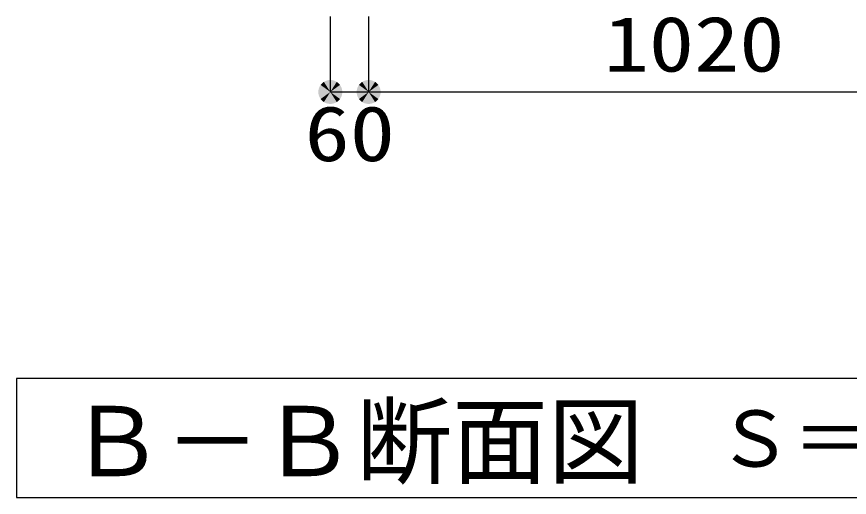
# Model space of a CAD drawing. Units: millimetres, scale not verified. Extents: x -22990 to 8910, y -6308 to 6308.
# Drawn here: x -74 to 1229, y -4908 to -4156 of the extents above; entities that cross this region are included whole.
import ezdxf
from ezdxf.enums import TextEntityAlignment as Align

# ---------------------------------------------------------------- set-up
doc = ezdxf.new("R2010")
doc.units = ezdxf.units.MM
doc.header["$LTSCALE"] = 30
doc.layers.add('0-3_機器', color=3, linetype='Continuous', lineweight=25)
doc.layers.add('0-F_00クル-フ-6寸法', color=132, linetype='Continuous', lineweight=25)
doc.styles.add('ＭＳ ゴシック', font='')
doc.styles.get('ＭＳ ゴシック').set_extended_font_data('MS Gothic')

msp = doc.modelspace()

# ---------------------------------------------------------------- linework, layer by layer
at = {"layer": '0-3_機器'}
msp.add_lwpolyline([(1955.4, -4908.31), (1955.4, -4722), (-73.93, -4722), (-73.93, -4908.31)], close=True, dxfattribs=at)
at = {"layer": '0-F_00クル-フ-6寸法', "color": 4}
for p, q in [((416.9, -4155.69), (416.9, -4273.61)), ((476.9, -4155.69), (476.9, -4273.61)), ((476.9, -4155.69), (476.9, -4273.61)), ((416.9, -4273.61), (476.9, -4273.61)), ((476.9, -4273.61), (1496.89, -4273.61))]:
    msp.add_line(p, q, dxfattribs=at)
at = {"layer": '0-F_00クル-フ-6寸法'}
for points in [[(416.9, -4273.61), (401.73, -4262.59), (403.23, -4260.78)], [(416.9, -4273.61), (403.23, -4260.78), (404.94, -4259.16)], [(416.9, -4273.61), (404.94, -4259.16), (406.85, -4257.78)], [(416.9, -4273.61), (406.85, -4257.78), (408.91, -4256.65)], [(416.9, -4273.61), (408.91, -4256.65), (411.1, -4255.78)], [(416.9, -4273.61), (411.1, -4255.78), (413.38, -4255.19)], [(416.9, -4273.61), (413.38, -4255.19), (415.72, -4254.9)], [(416.9, -4273.61), (415.72, -4254.9), (418.07, -4254.9)], [(416.9, -4273.61), (418.07, -4254.9), (420.41, -4255.19)], [(416.9, -4273.61), (420.41, -4255.19), (422.69, -4255.78)], [(416.9, -4273.61), (422.69, -4255.78), (424.88, -4256.65)], [(416.9, -4273.61), (424.88, -4256.65), (426.94, -4257.78)], [(416.9, -4273.61), (426.94, -4257.78), (428.85, -4259.16)], [(416.9, -4273.61), (428.85, -4259.16), (430.56, -4260.78)], [(416.9, -4273.61), (430.56, -4260.78), (432.06, -4262.59)], [(476.9, -4273.61), (461.73, -4262.59), (463.23, -4260.78)], [(476.9, -4273.61), (461.73, -4262.59), (463.23, -4260.78)], [(476.9, -4273.61), (463.23, -4260.78), (464.94, -4259.16)], [(476.9, -4273.61), (463.23, -4260.78), (464.94, -4259.16)], [(476.9, -4273.61), (464.94, -4259.16), (466.85, -4257.78)], [(476.9, -4273.61), (464.94, -4259.16), (466.85, -4257.78)], [(476.9, -4273.61), (466.85, -4257.78), (468.91, -4256.65)], [(476.9, -4273.61), (466.85, -4257.78), (468.91, -4256.65)], [(476.9, -4273.61), (468.91, -4256.65), (471.1, -4255.78)], [(476.9, -4273.61), (468.91, -4256.65), (471.1, -4255.78)], [(476.9, -4273.61), (471.1, -4255.78), (473.38, -4255.19)], [(476.9, -4273.61), (471.1, -4255.78), (473.38, -4255.19)], [(476.9, -4273.61), (473.38, -4255.19), (475.72, -4254.9)], [(476.9, -4273.61), (473.38, -4255.19), (475.72, -4254.9)], [(476.9, -4273.61), (475.72, -4254.9), (478.07, -4254.9)], [(476.9, -4273.61), (475.72, -4254.9), (478.07, -4254.9)], [(476.9, -4273.61), (478.07, -4254.9), (480.41, -4255.19)], [(476.9, -4273.61), (478.07, -4254.9), (480.41, -4255.19)], [(476.9, -4273.61), (480.41, -4255.19), (482.69, -4255.78)], [(476.9, -4273.61), (480.41, -4255.19), (482.69, -4255.78)], [(476.9, -4273.61), (482.69, -4255.78), (484.88, -4256.65)], [(476.9, -4273.61), (482.69, -4255.78), (484.88, -4256.65)], [(476.9, -4273.61), (484.88, -4256.65), (486.94, -4257.78)], [(476.9, -4273.61), (484.88, -4256.65), (486.94, -4257.78)], [(476.9, -4273.61), (486.94, -4257.78), (488.85, -4259.16)], [(476.9, -4273.61), (486.94, -4257.78), (488.85, -4259.16)], [(476.9, -4273.61), (488.85, -4259.16), (490.56, -4260.78)], [(476.9, -4273.61), (488.85, -4259.16), (490.56, -4260.78)], [(476.9, -4273.61), (490.56, -4260.78), (492.06, -4262.59)], [(476.9, -4273.61), (490.56, -4260.78), (492.06, -4262.59)], [(416.9, -4273.61), (398.15, -4273.61), (398.29, -4271.26)], [(416.9, -4273.61), (398.29, -4275.96), (398.15, -4273.61)], [(416.9, -4273.61), (398.29, -4271.26), (398.73, -4268.95)], [(416.9, -4273.61), (398.73, -4278.27), (398.29, -4275.96)], [(416.9, -4273.61), (398.73, -4268.95), (399.46, -4266.71)], [(416.9, -4273.61), (399.46, -4280.51), (398.73, -4278.27)], [(416.9, -4273.61), (399.46, -4266.71), (400.46, -4264.58)], [(416.9, -4273.61), (400.46, -4282.64), (399.46, -4280.51)], [(416.9, -4273.61), (400.46, -4264.58), (401.73, -4262.59)], [(416.9, -4273.61), (401.73, -4284.63), (400.46, -4282.64)], [(416.9, -4273.61), (403.23, -4286.45), (401.73, -4284.63)], [(416.9, -4273.61), (404.94, -4288.06), (403.23, -4286.45)], [(416.9, -4273.61), (406.85, -4289.44), (404.94, -4288.06)], [(416.9, -4273.61), (408.91, -4290.58), (406.85, -4289.44)], [(416.9, -4273.61), (411.1, -4291.44), (408.91, -4290.58)], [(416.9, -4273.61), (413.38, -4292.03), (411.1, -4291.44)], [(416.9, -4273.61), (415.72, -4292.32), (413.38, -4292.03)], [(416.9, -4273.61), (418.07, -4292.32), (415.72, -4292.32)], [(416.9, -4273.61), (432.06, -4262.59), (433.33, -4264.58)], [(416.9, -4273.61), (433.33, -4264.58), (434.33, -4266.71)], [(416.9, -4273.61), (434.33, -4266.71), (435.06, -4268.95)], [(416.9, -4273.61), (435.06, -4268.95), (435.5, -4271.26)], [(416.9, -4273.61), (435.5, -4271.26), (435.65, -4273.61)], [(416.9, -4273.61), (420.41, -4292.03), (418.07, -4292.32)], [(416.9, -4273.61), (422.69, -4291.44), (420.41, -4292.03)], [(416.9, -4273.61), (424.88, -4290.58), (422.69, -4291.44)], [(416.9, -4273.61), (426.94, -4289.44), (424.88, -4290.58)], [(416.9, -4273.61), (428.85, -4288.06), (426.94, -4289.44)], [(416.9, -4273.61), (430.56, -4286.45), (428.85, -4288.06)], [(416.9, -4273.61), (432.06, -4284.63), (430.56, -4286.45)], [(416.9, -4273.61), (433.33, -4282.64), (432.06, -4284.63)], [(416.9, -4273.61), (434.33, -4280.51), (433.33, -4282.64)], [(416.9, -4273.61), (435.06, -4278.27), (434.33, -4280.51)], [(416.9, -4273.61), (435.5, -4275.96), (435.06, -4278.27)], [(416.9, -4273.61), (435.65, -4273.61), (435.5, -4275.96)], [(476.9, -4273.61), (458.15, -4273.61), (458.29, -4271.26)], [(476.9, -4273.61), (458.15, -4273.61), (458.29, -4271.26)], [(476.9, -4273.61), (458.29, -4275.96), (458.15, -4273.61)], [(476.9, -4273.61), (458.29, -4275.96), (458.15, -4273.61)], [(476.9, -4273.61), (458.29, -4271.26), (458.73, -4268.95)], [(476.9, -4273.61), (458.29, -4271.26), (458.73, -4268.95)], [(476.9, -4273.61), (458.73, -4278.27), (458.29, -4275.96)], [(476.9, -4273.61), (458.73, -4278.27), (458.29, -4275.96)], [(476.9, -4273.61), (458.73, -4268.95), (459.46, -4266.71)], [(476.9, -4273.61), (458.73, -4268.95), (459.46, -4266.71)], [(476.9, -4273.61), (459.46, -4280.51), (458.73, -4278.27)], [(476.9, -4273.61), (459.46, -4280.51), (458.73, -4278.27)], [(476.9, -4273.61), (459.46, -4266.71), (460.47, -4264.58)], [(476.9, -4273.61), (459.46, -4266.71), (460.47, -4264.58)], [(476.9, -4273.61), (460.47, -4282.64), (459.46, -4280.51)], [(476.9, -4273.61), (460.47, -4282.64), (459.46, -4280.51)], [(476.9, -4273.61), (460.47, -4264.58), (461.73, -4262.59)], [(476.9, -4273.61), (460.47, -4264.58), (461.73, -4262.59)], [(476.9, -4273.61), (461.73, -4284.63), (460.47, -4282.64)], [(476.9, -4273.61), (461.73, -4284.63), (460.47, -4282.64)], [(476.9, -4273.61), (463.23, -4286.45), (461.73, -4284.63)], [(476.9, -4273.61), (463.23, -4286.45), (461.73, -4284.63)], [(476.9, -4273.61), (464.94, -4288.06), (463.23, -4286.45)], [(476.9, -4273.61), (464.94, -4288.06), (463.23, -4286.45)], [(476.9, -4273.61), (466.85, -4289.44), (464.94, -4288.06)], [(476.9, -4273.61), (466.85, -4289.44), (464.94, -4288.06)], [(476.9, -4273.61), (468.91, -4290.58), (466.85, -4289.44)], [(476.9, -4273.61), (468.91, -4290.58), (466.85, -4289.44)], [(476.9, -4273.61), (471.1, -4291.44), (468.91, -4290.58)], [(476.9, -4273.61), (471.1, -4291.44), (468.91, -4290.58)], [(476.9, -4273.61), (473.38, -4292.03), (471.1, -4291.44)], [(476.9, -4273.61), (473.38, -4292.03), (471.1, -4291.44)], [(476.9, -4273.61), (475.72, -4292.32), (473.38, -4292.03)], [(476.9, -4273.61), (475.72, -4292.32), (473.38, -4292.03)], [(476.9, -4273.61), (478.07, -4292.32), (475.72, -4292.32)], [(476.9, -4273.61), (478.07, -4292.32), (475.72, -4292.32)], [(476.9, -4273.61), (492.06, -4262.59), (493.33, -4264.58)], [(476.9, -4273.61), (492.06, -4262.59), (493.33, -4264.58)], [(476.9, -4273.61), (493.33, -4264.58), (494.33, -4266.71)], [(476.9, -4273.61), (493.33, -4264.58), (494.33, -4266.71)], [(476.9, -4273.61), (494.33, -4266.71), (495.06, -4268.95)], [(476.9, -4273.61), (494.33, -4266.71), (495.06, -4268.95)], [(476.9, -4273.61), (495.06, -4268.95), (495.5, -4271.26)], [(476.9, -4273.61), (495.06, -4268.95), (495.5, -4271.26)], [(476.9, -4273.61), (495.5, -4271.26), (495.65, -4273.61)], [(476.9, -4273.61), (495.5, -4271.26), (495.65, -4273.61)], [(476.9, -4273.61), (480.41, -4292.03), (478.07, -4292.32)], [(476.9, -4273.61), (482.69, -4291.44), (480.41, -4292.03)], [(476.9, -4273.61), (484.88, -4290.58), (482.69, -4291.44)], [(476.9, -4273.61), (486.94, -4289.44), (484.88, -4290.58)], [(476.9, -4273.61), (488.85, -4288.06), (486.94, -4289.44)], [(476.9, -4273.61), (490.56, -4286.45), (488.85, -4288.06)], [(476.9, -4273.61), (492.06, -4284.63), (490.56, -4286.45)], [(476.9, -4273.61), (493.33, -4282.64), (492.06, -4284.63)], [(476.9, -4273.61), (494.33, -4280.51), (493.33, -4282.64)], [(476.9, -4273.61), (495.06, -4278.27), (494.33, -4280.51)], [(476.9, -4273.61), (495.5, -4275.96), (495.06, -4278.27)], [(476.9, -4273.61), (495.65, -4273.61), (495.5, -4275.96)], [(476.9, -4273.61), (480.41, -4292.03), (478.07, -4292.32)], [(476.9, -4273.61), (482.69, -4291.44), (480.41, -4292.03)], [(476.9, -4273.61), (484.88, -4290.58), (482.69, -4291.44)], [(476.9, -4273.61), (486.94, -4289.44), (484.88, -4290.58)], [(476.9, -4273.61), (488.85, -4288.06), (486.94, -4289.44)], [(476.9, -4273.61), (490.56, -4286.45), (488.85, -4288.06)], [(476.9, -4273.61), (492.06, -4284.63), (490.56, -4286.45)], [(476.9, -4273.61), (493.33, -4282.64), (492.06, -4284.63)], [(476.9, -4273.61), (494.33, -4280.51), (493.33, -4282.64)], [(476.9, -4273.61), (495.06, -4278.27), (494.33, -4280.51)], [(476.9, -4273.61), (495.5, -4275.96), (495.06, -4278.27)], [(476.9, -4273.61), (495.65, -4273.61), (495.5, -4275.96)]]:
    msp.add_solid(points, dxfattribs=at)

# ---------------------------------------------------------------- texts
at = {"layer": '0-3_機器', "color": 4, "style": 'ＭＳ ゴシック'}
for s, height, p in [('Ｂ－Ｂ断面図', 110, (7.32, -4908.28)), ('Ｓ＝１／３０', 87.98, (1020.87, -4886.61))]:
    msp.add_text(s, height=height, dxfattribs=at).set_placement(p, align=Align.BOTTOM_LEFT)
at = {"layer": '0-F_00クル-フ-6寸法', "color": 3, "style": 'ＭＳ ゴシック', "width": 1.2}
for s, p in [('1020', (844.61, -4267.76)), ('60', (376.61, -4407.97))]:
    msp.add_text(s, height=86.66, dxfattribs=at).set_placement(p, align=Align.BOTTOM_LEFT)

doc.saveas('drawing.dxf')
